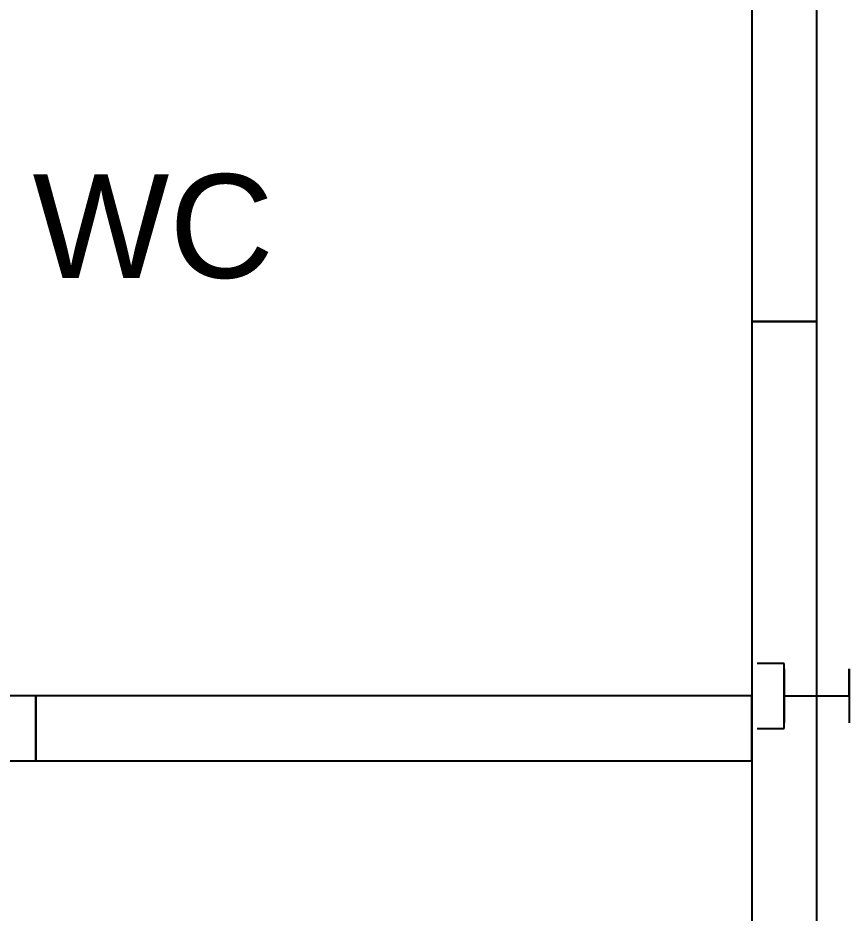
# Model space of a CAD drawing. Header units: centimetres. Extents: x -71 to 5571, y -2315 to 960.
# Drawn here: x 3939.7 to 4068, y 542 to 680.1 of the extents above; entities that cross this region are included whole.
import ezdxf

# ---------------------------------------------------------------- set-up
doc = ezdxf.new("R2010")
doc.units = ezdxf.units.CM
for name, color, linetype in [('DIS_DUVAR_100', 7, 'Continuous'), ('IC_DUVAR_100', 7, 'Continuous'), ('IC_UCLU_H_100', 3, 'Continuous'), ('ODA_ADLARI', 7, 'Continuous')]:
    doc.layers.add(name, color=color, linetype=linetype)
doc.styles.add('ARIAL_TR', font='arial.ttf')

# ---------------------------------------------------------------- blocks, each defined once
blk = doc.blocks.new("100'LÜK 62.75'LİK PANO")
blk.add_lwpolyline([(0, 0), (10, 0), (10, 62.75), (0, 62.75)], close=True)
blk = doc.blocks.new("100'LÜK 116.25'LİK PANO")
blk.add_lwpolyline([(0, 0), (10, 0), (10, 116.25), (0, 116.25)], close=True)
blk = doc.blocks.new("100'LÜK 125'LİK KAPILI PANO(82'LİK) [SOL ÜST · SOLA YASLI]")
blk.add_lwpolyline([(0, 93.5), (10, 93.5), (10, 125.5), (0, 125.5)], close=True)
blk = doc.blocks.new("100'LÜK 110.5'LİK PANO")
blk.add_lwpolyline([(0, 0), (10, 0), (10, 110.5), (0, 110.5)], close=True)
blk = doc.blocks.new('100X100 3 LÜ H BAĞLANTI DİREĞİ')
for p, q in [((-5, -4.17), (-5, 4.17)), ((9.17, 5), (5, 5)), ((5, 5), (5, -5)), ((5, -4.17), (5, 4.17)), ((5, 0), (-5, 0)), ((-5, 0), (-5, -4.17)), ((5, -4.17), (5, 0)), ((5, -5), (9.17, -5))]:
    blk.add_line(p, q)

msp = doc.modelspace()

# ---------------------------------------------------------------- block references
at = {"layer": 'DIS_DUVAR_100'}
for name, p in [("100'LÜK 62.75'LİK PANO", (4053, 633.25)), ("100'LÜK 116.25'LİK PANO", (4053, 517))]:
    msp.add_blockref(name, p, dxfattribs=at)
at = {"layer": 'IC_DUVAR_100', "rotation": 270}
for name, p in [("100'LÜK 125'LİK KAPILI PANO(82'LİK) [SOL ÜST · SOLA YASLI]", (3817, 575.5)), ("100'LÜK 110.5'LİK PANO", (3942.5, 575.5))]:
    msp.add_blockref(name, p, dxfattribs=at)
at = {"layer": 'IC_UCLU_H_100', "rotation": 180}
msp.add_blockref('100X100 3 LÜ H BAĞLANTI DİREĞİ', (4063, 575.5), dxfattribs=at)

# ---------------------------------------------------------------- texts
at = {"layer": 'ODA_ADLARI', "style": 'ARIAL_TR'}
msp.add_text('WC', height=16, dxfattribs=at).set_placement((3942, 640))

doc.saveas('drawing.dxf')
